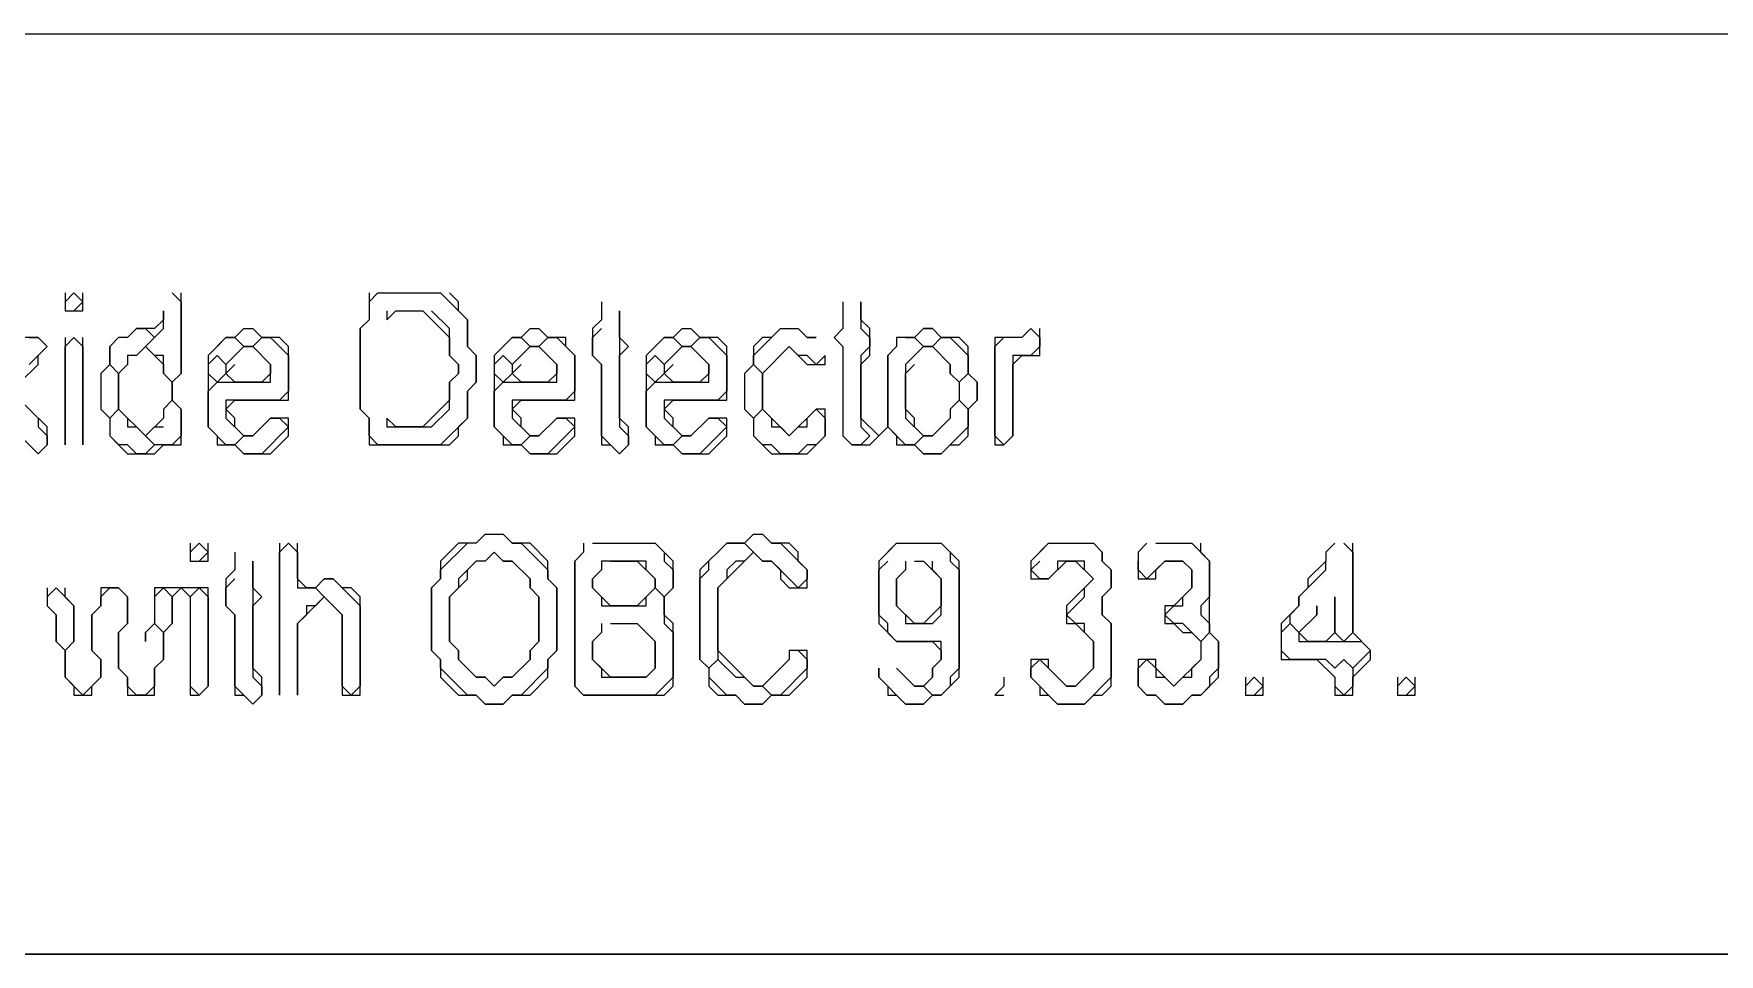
# Model space of a CAD drawing. Header units: metres. Extents: x 29 to 985, y 15 to 633.
# Drawn here: x 283.43 to 320.39, y 35.69 to 55.88 of the extents above; entities that cross this region are included whole.
import ezdxf

# ---------------------------------------------------------------- set-up
doc = ezdxf.new("R2010")
doc.units = ezdxf.units.M
doc.layers.add('ORIGINAL_DRAWING', color=8, linetype='CONTINUOUS')

msp = doc.modelspace()

# ---------------------------------------------------------------- linework, layer by layer
at = {"layer": 'ORIGINAL_DRAWING'}
for points in [[(241.176, 55.686), (241.373, 55.882), (352.353, 55.882), (352.549, 55.686), (352.549, 35.882), (352.353, 35.686), (241.373, 35.686), (241.176, 35.882)], [(241.176, 55.882), (241.176, 35.686), (352.549, 35.686), (352.549, 55.882)], [(284.118, 50), (284.314, 50.196), (284.51, 50), (284.314, 49.804)], [(284.118, 50.196), (284.118, 49.804), (284.51, 49.804), (284.51, 50.196)], [(286.471, 50.196), (286.667, 50), (286.667, 48.431), (286.471, 48.235), (286.275, 48.431), (286.275, 48.824), (286.078, 48.824), (285.882, 49.02), (286.275, 49.412), (286.275, 49.804), (286.275, 49.608), (286.078, 49.412), (285.686, 49.412), (285.49, 49.216), (285.294, 49.216), (285.098, 49.02), (285.098, 48.627), (284.902, 48.431), (284.902, 47.647), (285.098, 47.451), (285.098, 47.059), (285.49, 46.667), (286.078, 46.667), (286.275, 46.863), (286.667, 46.863), (286.667, 47.647), (286.471, 47.843), (286.471, 48.235), (286.667, 48.431), (286.667, 50.196)], [(290.784, 50), (290.98, 50.196), (292.353, 50.196), (292.941, 49.608), (292.941, 49.02), (293.137, 48.824), (293.137, 48.235), (292.941, 48.039), (292.941, 47.451), (292.353, 46.863), (290.98, 46.863), (290.784, 47.059), (290.784, 47.451), (290.588, 47.647), (290.588, 49.412), (290.784, 49.608)], [(290.784, 50.196), (290.784, 49.608), (290.588, 49.412), (290.588, 47.647), (290.784, 47.451), (290.784, 46.863), (292.549, 46.863), (292.745, 47.059), (292.745, 47.255), (292.941, 47.451), (292.941, 48.039), (293.137, 48.235), (293.137, 48.824), (292.941, 49.02), (292.941, 49.608), (292.745, 49.804), (292.745, 50), (292.549, 50.196)], [(295.882, 50), (295.882, 49.608), (295.686, 49.412), (295.686, 48.824), (295.882, 48.627), (295.882, 46.863), (296.078, 46.863), (296.275, 46.667), (296.471, 46.863), (296.471, 47.255), (296.275, 47.451), (296.275, 48.824), (296.471, 49.02), (296.275, 49.216), (296.275, 49.804), (296.275, 47.255), (296.471, 47.059), (296.471, 46.863), (296.275, 46.667), (295.882, 47.059), (295.882, 48.627), (295.686, 48.824), (295.686, 49.216), (295.882, 49.412)], [(301.176, 50), (301.176, 49.412), (300.98, 49.216), (301.176, 49.02), (301.176, 47.059), (301.373, 46.863), (301.765, 46.863), (302.157, 47.255), (302.353, 47.059), (302.353, 46.863), (302.745, 46.863), (302.941, 46.667), (303.333, 46.667), (303.529, 46.863), (303.725, 46.863), (303.922, 47.059), (303.922, 47.647), (304.118, 47.843), (304.118, 48.235), (303.922, 48.431), (303.922, 49.02), (303.725, 49.216), (303.333, 49.216), (303.137, 49.412), (302.941, 49.412), (302.745, 49.216), (302.353, 49.216), (302.353, 49.02), (302.157, 48.824), (302.157, 47.255), (301.961, 47.059), (301.569, 47.451), (301.569, 48.627), (301.765, 48.824), (301.765, 49.412), (301.569, 49.608), (301.569, 50), (301.569, 49.412), (301.765, 49.216), (301.765, 49.02), (301.569, 48.824), (301.569, 47.255), (301.765, 47.059), (301.569, 46.863), (301.373, 46.863), (301.176, 47.059)], [(291.176, 49.804), (291.176, 49.608), (291.373, 49.804), (291.961, 49.804), (292.549, 49.216), (292.549, 48.824), (292.745, 48.627), (292.745, 48.431), (292.549, 48.235), (292.549, 47.843), (291.961, 47.255), (291.373, 47.255), (291.176, 47.451), (291.176, 47.255), (292.157, 47.255), (292.549, 47.647), (292.549, 48.235), (292.745, 48.431), (292.745, 48.627), (292.549, 48.824), (292.549, 49.412), (292.157, 49.804)], [(283.137, 48.235), (283.529, 48.627), (283.529, 48.824), (283.725, 49.02), (283.529, 49.216), (283.137, 49.216)], [(283.333, 49.216), (283.529, 49.216), (283.725, 49.02), (283.333, 48.627)], [(284.118, 49.216), (284.118, 46.863), (284.118, 49.02), (284.314, 49.216), (284.51, 49.02), (284.51, 46.863), (284.51, 49.216)], [(285.49, 49.216), (285.686, 49.412), (285.882, 49.412), (286.078, 49.216), (285.686, 48.824), (285.49, 48.824), (285.49, 48.627), (285.294, 48.431), (285.098, 48.627), (285.098, 49.02), (285.294, 49.216)], [(288.039, 49.412), (287.843, 49.216), (287.647, 49.216), (287.255, 48.824), (287.255, 47.255), (287.451, 47.059), (287.451, 46.863), (287.843, 46.863), (288.039, 46.667), (288.627, 46.667), (289.02, 47.059), (289.02, 47.451), (288.627, 47.451), (288.235, 47.059), (288.039, 47.059), (287.843, 47.255), (287.843, 47.451), (287.647, 47.647), (287.843, 47.843), (289.02, 47.843), (289.02, 49.02), (288.824, 49.216), (288.431, 49.216), (288.235, 49.412)], [(288.235, 49.02), (288.431, 49.216), (288.627, 49.216), (289.02, 48.824), (289.02, 48.039), (288.824, 47.843), (287.647, 47.843), (287.647, 47.451), (288.039, 47.059), (287.843, 46.863), (287.647, 46.863), (287.255, 47.255), (287.255, 48.039), (287.451, 48.235), (288.627, 48.235), (288.627, 48.627)], [(287.451, 49.02), (287.647, 49.216), (287.843, 49.216), (288.039, 49.02), (287.647, 48.627), (287.451, 48.824)], [(287.843, 49.216), (288.039, 49.412), (288.235, 49.412), (288.431, 49.216), (288.235, 49.02), (288.039, 49.02)], [(294.314, 49.412), (294.118, 49.216), (293.922, 49.216), (293.529, 48.824), (293.529, 47.255), (293.725, 47.059), (293.725, 46.863), (294.118, 46.863), (294.314, 46.667), (294.902, 46.667), (295.294, 47.059), (295.294, 47.451), (294.902, 47.451), (294.51, 47.059), (294.314, 47.059), (294.118, 47.255), (294.118, 47.451), (293.922, 47.647), (294.118, 47.843), (295.294, 47.843), (295.294, 48.824), (295.098, 49.02), (295.098, 49.216), (294.706, 49.216), (294.51, 49.412)], [(294.51, 49.02), (294.706, 49.216), (294.902, 49.216), (295.294, 48.824), (295.294, 48.039), (295.098, 47.843), (293.922, 47.843), (293.922, 47.451), (294.314, 47.059), (294.118, 46.863), (293.922, 46.863), (293.529, 47.255), (293.529, 48.039), (293.725, 48.235), (294.902, 48.235), (294.902, 48.627)], [(293.725, 49.02), (293.922, 49.216), (294.118, 49.216), (294.314, 49.02), (293.922, 48.627), (293.725, 48.824)], [(294.118, 49.216), (294.314, 49.412), (294.51, 49.412), (294.706, 49.216), (294.51, 49.02), (294.314, 49.02)], [(297.647, 49.412), (297.451, 49.216), (297.255, 49.216), (296.863, 48.824), (296.863, 47.255), (297.059, 47.059), (297.059, 46.863), (297.451, 46.863), (297.647, 46.667), (298.235, 46.667), (298.627, 47.059), (298.627, 47.451), (298.235, 47.451), (297.843, 47.059), (297.647, 47.059), (297.451, 47.255), (297.451, 47.451), (297.255, 47.647), (297.451, 47.843), (298.627, 47.843), (298.627, 49.02), (298.431, 49.216), (298.039, 49.216), (297.843, 49.412)], [(297.843, 49.02), (298.039, 49.216), (298.235, 49.216), (298.627, 48.824), (298.627, 48.039), (298.431, 47.843), (297.255, 47.843), (297.255, 47.451), (297.647, 47.059), (297.451, 46.863), (297.255, 46.863), (296.863, 47.255), (296.863, 48.039), (297.059, 48.235), (298.235, 48.235), (298.235, 48.627)], [(297.059, 49.02), (297.255, 49.216), (297.451, 49.216), (297.647, 49.02), (297.255, 48.627), (297.059, 48.824)], [(297.451, 49.216), (297.647, 49.412), (297.843, 49.412), (298.039, 49.216), (297.843, 49.02), (297.647, 49.02)], [(299.804, 49.412), (299.608, 49.216), (299.412, 49.216), (299.216, 49.02), (299.216, 48.627), (299.02, 48.431), (299.02, 47.647), (299.216, 47.451), (299.216, 47.059), (299.608, 46.667), (300.392, 46.667), (300.784, 47.059), (300.784, 47.647), (300.588, 47.647), (300, 47.059), (299.412, 47.647), (299.412, 48.431), (300, 49.02), (300.392, 48.627), (300.784, 48.627), (300.784, 48.824), (300.588, 48.627), (300.392, 48.824), (300.196, 48.824), (300, 49.02), (299.412, 48.431), (299.216, 48.627), (299.216, 48.824), (299.804, 49.412), (300.196, 49.412), (300.392, 49.216), (300.588, 49.216), (300.392, 49.216), (300.196, 49.412)], [(302.549, 49.216), (302.745, 49.216), (302.941, 49.02), (302.549, 48.627), (302.549, 47.451), (302.941, 47.059), (302.745, 46.863), (302.549, 46.863), (302.157, 47.255), (302.157, 48.824)], [(302.745, 49.216), (302.941, 49.412), (303.137, 49.412), (303.333, 49.216), (303.137, 49.02), (302.941, 49.02)], [(303.137, 49.02), (303.333, 49.216), (303.529, 49.216), (303.922, 48.824), (303.922, 48.431), (303.725, 48.235), (303.529, 48.431), (303.529, 48.627)], [(305.098, 49.216), (305.294, 49.412), (305.49, 49.216), (305.49, 49.02), (305.294, 48.824), (304.902, 48.824), (304.902, 47.059), (304.706, 46.863), (304.51, 47.059), (304.51, 49.02), (304.706, 49.216)], [(305.294, 49.412), (305.098, 49.216), (304.51, 49.216), (304.51, 46.863), (304.706, 46.863), (304.902, 47.059), (304.902, 48.627), (305.098, 48.824), (305.49, 48.824), (305.49, 49.412)], [(285.882, 49.02), (286.275, 48.627), (286.275, 48.431), (286.471, 48.235), (286.471, 47.843), (286.275, 47.647), (286.275, 47.451), (285.882, 47.059), (285.294, 47.647), (285.294, 48.431)], [(287.255, 48.627), (287.451, 48.824), (287.647, 48.627), (287.647, 48.431), (287.451, 48.235), (287.255, 48.431)], [(287.843, 48.824), (288.039, 49.02), (288.235, 49.02), (288.627, 48.627), (288.627, 48.431), (288.431, 48.235), (287.843, 48.235), (287.647, 48.431), (287.843, 48.627)], [(293.529, 48.627), (293.725, 48.824), (293.922, 48.627), (293.922, 48.431), (293.725, 48.235), (293.529, 48.431)], [(294.118, 48.824), (294.314, 49.02), (294.51, 49.02), (294.902, 48.627), (294.902, 48.431), (294.706, 48.235), (294.118, 48.235), (293.922, 48.431), (294.118, 48.627)], [(296.863, 48.627), (297.059, 48.824), (297.255, 48.627), (297.255, 48.431), (297.059, 48.235), (296.863, 48.431)], [(297.451, 48.824), (297.647, 49.02), (297.843, 49.02), (298.235, 48.627), (298.235, 48.431), (298.039, 48.235), (297.451, 48.235), (297.255, 48.431), (297.451, 48.627)], [(302.745, 48.824), (302.941, 49.02), (303.137, 49.02), (303.529, 48.627), (303.529, 48.431), (303.725, 48.235), (303.725, 47.843), (303.529, 47.647), (303.529, 47.451), (303.137, 47.059), (302.941, 47.059), (302.745, 47.255), (302.745, 47.451), (302.549, 47.647), (302.549, 48.431), (302.745, 48.627)], [(284.902, 48.431), (285.098, 48.627), (285.294, 48.431), (285.294, 47.647), (285.098, 47.451), (284.902, 47.647)], [(299.02, 48.431), (299.216, 48.627), (299.412, 48.431), (299.412, 47.647), (299.216, 47.451), (299.02, 47.647)], [(303.725, 48.235), (303.922, 48.431), (304.118, 48.235), (304.118, 47.843), (303.922, 47.647), (303.725, 47.843)], [(283.137, 47.843), (283.529, 47.451), (283.529, 47.255), (283.725, 47.059), (283.725, 46.863), (283.529, 46.667), (283.137, 47.059)], [(286.275, 47.647), (286.471, 47.843), (286.667, 47.647), (286.667, 47.059), (286.471, 46.863), (286.078, 46.863), (285.882, 47.059), (286.078, 47.255), (286.275, 47.255)], [(303.529, 47.647), (303.725, 47.843), (303.922, 47.647), (303.922, 47.255), (303.333, 46.667), (302.941, 46.667), (302.745, 46.863), (302.941, 47.059), (303.137, 47.059), (303.529, 47.451)], [(283.137, 47.059), (283.529, 46.667), (283.725, 46.863), (283.725, 47.255), (283.333, 47.647)], [(285.098, 47.451), (285.294, 47.647), (285.49, 47.451), (285.49, 47.255), (285.686, 47.255), (286.078, 46.863), (285.882, 46.667), (285.686, 46.667), (285.49, 46.863), (285.294, 46.863), (285.098, 47.059)], [(288.627, 47.451), (288.824, 47.451), (289.02, 47.255), (288.431, 46.667), (288.039, 46.667), (287.843, 46.863), (288.039, 47.059), (288.235, 47.059)], [(294.902, 47.451), (295.098, 47.451), (295.294, 47.255), (294.706, 46.667), (294.314, 46.667), (294.118, 46.863), (294.314, 47.059), (294.51, 47.059)], [(298.235, 47.451), (298.431, 47.451), (298.627, 47.255), (298.039, 46.667), (297.647, 46.667), (297.451, 46.863), (297.647, 47.059), (297.843, 47.059)], [(299.216, 47.451), (299.412, 47.647), (299.608, 47.451), (299.608, 47.255), (299.804, 47.255), (300, 47.059), (300.196, 47.255), (300.392, 47.255), (300.392, 47.451), (300.588, 47.647), (300.784, 47.451), (300.784, 47.059), (300.588, 46.863), (300.392, 46.863), (300.196, 46.667), (299.804, 46.667), (299.608, 46.863), (299.412, 46.863), (299.216, 47.059)], [(293.137, 44.706), (293.333, 44.902), (293.725, 44.902), (293.922, 44.706), (294.118, 44.706), (294.706, 44.118), (294.706, 43.922), (294.902, 43.725), (294.902, 42.353), (294.706, 42.157), (294.706, 41.961), (294.118, 41.373), (293.922, 41.373), (293.725, 41.176), (293.333, 41.176), (293.137, 41.373), (292.941, 41.373), (292.353, 41.961), (292.353, 42.157), (292.157, 42.353), (292.157, 43.725), (292.353, 43.922), (292.353, 44.118), (292.941, 44.706)], [(293.333, 44.902), (293.137, 44.706), (292.745, 44.706), (292.353, 44.314), (292.353, 43.922), (292.157, 43.725), (292.157, 42.353), (292.353, 42.157), (292.353, 41.765), (292.745, 41.373), (293.137, 41.373), (293.333, 41.176), (293.725, 41.176), (293.922, 41.373), (294.314, 41.373), (294.706, 41.765), (294.706, 42.157), (294.902, 42.353), (294.902, 43.725), (294.706, 43.922), (294.706, 44.314), (294.314, 44.706), (293.922, 44.706), (293.725, 44.902)], [(299.216, 44.902), (299.02, 44.706), (298.627, 44.706), (298.039, 44.118), (298.039, 42.157), (298.235, 41.961), (298.235, 41.569), (298.431, 41.373), (298.824, 41.373), (299.02, 41.176), (299.412, 41.176), (299.608, 41.373), (300, 41.373), (300.392, 41.765), (300.392, 42.353), (300, 42.353), (300, 42.157), (299.412, 41.569), (299.216, 41.569), (298.431, 42.353), (298.431, 43.725), (299.216, 44.51), (299.412, 44.314), (299.608, 44.314), (299.804, 44.118), (299.804, 43.922), (300, 43.725), (300.392, 43.725), (300.392, 44.118), (300.196, 44.314), (300.196, 44.51), (300, 44.706), (299.608, 44.706), (299.412, 44.902)], [(299.02, 44.706), (299.216, 44.902), (299.412, 44.902), (299.608, 44.706), (299.804, 44.706), (300.392, 44.118), (300.392, 43.922), (300.196, 43.725), (299.608, 44.314), (299.412, 44.314)], [(286.863, 44.51), (287.059, 44.706), (287.255, 44.51), (287.059, 44.314)], [(286.863, 44.706), (286.863, 44.314), (287.255, 44.314), (287.255, 44.706)], [(287.843, 44.51), (287.843, 44.118), (287.647, 43.922), (287.647, 43.333), (287.843, 43.137), (287.843, 41.373), (288.039, 41.373), (288.235, 41.176), (288.431, 41.373), (288.431, 41.765), (288.235, 41.961), (288.235, 43.333), (288.431, 43.529), (288.235, 43.725), (288.235, 44.314), (288.235, 41.765), (288.431, 41.569), (288.431, 41.373), (288.235, 41.176), (287.843, 41.569), (287.843, 43.137), (287.647, 43.333), (287.647, 43.725), (287.843, 43.922)], [(288.824, 44.706), (288.824, 41.373), (288.824, 44.51), (289.02, 44.706), (289.216, 44.51), (289.216, 43.725), (289.608, 43.725), (289.804, 43.529), (289.608, 43.333), (289.412, 43.333), (289.412, 43.137), (289.216, 42.941), (289.216, 41.373), (289.216, 42.941), (289.804, 43.529), (290.196, 43.137), (290.196, 41.373), (290.588, 41.373), (290.588, 43.529), (290.392, 43.725), (290.196, 43.725), (290, 43.922), (289.804, 43.922), (289.608, 43.725), (289.412, 43.725), (289.216, 43.922), (289.216, 44.706)], [(293.333, 44.314), (293.529, 44.51), (293.725, 44.314), (293.922, 44.314), (294.314, 43.922), (294.314, 43.725), (294.51, 43.529), (294.51, 42.549), (294.314, 42.353), (294.314, 42.157), (293.922, 41.765), (293.725, 41.765), (293.529, 41.569), (293.333, 41.765), (293.137, 41.765), (292.745, 42.157), (292.745, 42.353), (292.549, 42.549), (292.549, 43.529), (292.941, 43.922), (292.941, 44.118), (293.137, 44.314)], [(293.529, 44.51), (293.333, 44.314), (293.137, 44.314), (292.745, 43.922), (292.745, 43.725), (292.549, 43.529), (292.549, 42.549), (292.745, 42.353), (292.745, 42.157), (293.137, 41.765), (293.333, 41.765), (293.529, 41.569), (293.725, 41.765), (293.922, 41.765), (294.314, 42.157), (294.314, 42.353), (294.51, 42.549), (294.51, 43.529), (294.314, 43.725), (294.314, 43.922), (293.922, 44.314), (293.725, 44.314)], [(295.686, 44.706), (297.059, 44.706), (297.255, 44.51), (297.255, 44.314), (297.451, 44.118), (297.451, 43.725), (297.255, 43.529), (297.059, 43.725), (297.059, 43.922), (296.863, 44.118), (296.863, 44.314), (295.882, 44.314), (295.882, 44.118), (295.686, 43.922), (295.686, 43.725), (295.882, 43.529), (295.882, 43.333), (296.863, 43.333), (296.863, 43.529), (297.059, 43.725), (297.255, 43.529), (297.255, 42.941), (297.451, 42.745), (297.451, 41.765), (297.059, 41.373), (295.49, 41.373), (295.294, 41.569), (295.294, 44.314)], [(295.49, 44.706), (295.49, 44.51), (295.294, 44.314), (295.294, 41.569), (295.49, 41.373), (297.255, 41.373), (297.451, 41.569), (297.451, 42.941), (297.255, 43.137), (297.255, 43.529), (297.451, 43.725), (297.451, 44.314), (297.059, 44.706)], [(298.627, 44.706), (299.02, 44.706), (299.216, 44.51), (299.02, 44.314), (298.824, 44.314), (298.627, 44.118), (298.627, 43.922), (298.431, 43.725), (298.431, 42.157), (298.235, 41.961), (298.039, 42.157), (298.039, 43.922), (298.235, 44.118), (298.235, 44.314)], [(302.157, 44.51), (302.353, 44.706), (303.333, 44.706), (303.529, 44.51), (303.529, 44.314), (303.725, 44.118), (303.725, 41.961), (303.529, 41.765), (303.529, 41.569), (303.333, 41.373), (303.137, 41.373), (302.941, 41.569), (303.137, 41.765), (303.137, 41.961), (303.333, 42.157), (303.333, 42.549), (302.353, 42.549), (302.157, 42.745), (302.157, 42.941), (301.961, 43.137), (301.961, 44.118), (302.157, 44.314)], [(302.353, 44.706), (301.961, 44.314), (301.961, 42.941), (302.353, 42.549), (303.137, 42.549), (303.333, 42.353), (303.333, 42.157), (303.137, 41.961), (303.137, 41.765), (302.941, 41.569), (302.745, 41.569), (302.353, 41.961), (302.745, 41.569), (302.941, 41.569), (303.137, 41.373), (302.941, 41.176), (302.549, 41.176), (301.961, 41.765), (301.961, 41.961), (301.961, 41.765), (302.157, 41.569), (302.157, 41.373), (302.353, 41.373), (302.549, 41.176), (302.941, 41.176), (303.137, 41.373), (303.333, 41.373), (303.725, 41.765), (303.725, 44.314), (303.333, 44.706)], [(305.49, 44.51), (305.686, 44.706), (306.667, 44.706), (306.863, 44.51), (306.863, 44.314), (307.059, 44.118), (307.059, 43.725), (306.863, 43.529), (306.863, 43.137), (307.059, 42.941), (307.059, 41.765), (306.471, 41.176), (305.882, 41.176), (305.294, 41.765), (305.294, 41.961), (305.49, 42.157), (306.078, 41.569), (306.275, 41.569), (306.667, 41.961), (306.667, 42.549), (306.471, 42.745), (306.471, 42.941), (306.275, 42.941), (306.078, 43.137), (306.471, 43.529), (306.471, 43.725), (306.667, 43.922), (306.471, 44.118), (306.471, 44.314), (305.882, 44.314), (305.882, 44.118), (305.686, 43.922), (305.49, 43.922), (305.294, 44.118), (305.49, 44.314)], [(305.686, 44.706), (305.294, 44.314), (305.294, 43.922), (305.686, 43.922), (306.078, 44.314), (306.275, 44.314), (306.667, 43.922), (306.078, 43.333), (306.078, 42.941), (306.275, 42.941), (306.667, 42.549), (306.667, 41.961), (306.275, 41.569), (306.078, 41.569), (305.686, 41.961), (305.686, 42.157), (305.294, 42.157), (305.294, 41.765), (305.49, 41.569), (305.49, 41.373), (305.686, 41.373), (305.882, 41.176), (306.471, 41.176), (306.667, 41.373), (306.863, 41.373), (307.059, 41.569), (307.059, 42.941), (306.863, 43.137), (306.863, 43.529), (307.059, 43.725), (307.059, 44.118), (306.863, 44.314), (306.863, 44.51), (306.667, 44.706)], [(308.039, 44.706), (308.824, 44.706), (309.216, 44.314), (309.216, 43.529), (309.02, 43.333), (309.02, 43.137), (309.216, 42.941), (309.216, 42.745), (309.02, 42.549), (308.627, 42.941), (308.431, 42.941), (308.235, 43.137), (308.431, 43.333), (308.627, 43.333), (308.627, 43.529), (308.824, 43.725), (308.824, 44.118), (308.627, 44.314), (308.235, 44.314), (307.843, 43.922), (307.647, 44.118), (307.647, 44.314)], [(307.843, 44.706), (307.647, 44.51), (307.647, 43.922), (308.039, 43.922), (308.039, 44.118), (308.235, 44.314), (308.627, 44.314), (308.824, 44.118), (308.824, 43.725), (308.431, 43.333), (308.235, 43.333), (308.235, 42.941), (308.431, 42.941), (308.627, 42.745), (308.824, 42.745), (309.02, 42.549), (309.02, 42.157), (308.431, 41.569), (308.039, 41.961), (308.039, 42.157), (307.647, 42.157), (307.647, 41.569), (307.843, 41.373), (308.039, 41.373), (308.235, 41.176), (308.627, 41.176), (308.824, 41.373), (309.02, 41.373), (309.412, 41.765), (309.412, 42.549), (309.216, 42.745), (309.216, 44.314), (309.02, 44.51), (309.02, 44.706)], [(311.961, 44.706), (311.765, 44.51), (311.765, 44.314), (311.373, 43.922), (311.373, 43.725), (311.176, 43.529), (311.176, 43.333), (310.784, 42.941), (310.784, 42.157), (311.569, 42.157), (311.961, 41.765), (311.961, 41.373), (312.353, 41.373), (312.353, 41.765), (312.745, 42.157), (312.745, 42.353), (312.353, 42.745), (312.353, 44.706)], [(312.157, 44.706), (312.353, 44.51), (312.353, 42.745), (312.157, 42.549), (311.961, 42.745), (311.961, 43.529), (311.961, 42.745), (311.765, 42.549), (311.373, 42.549), (311.176, 42.745), (311.569, 43.137), (311.569, 43.333), (311.569, 43.137), (311.176, 42.745), (310.98, 42.941), (310.98, 43.137), (311.176, 43.333), (311.176, 43.529), (311.765, 44.118), (311.765, 44.314)], [(296.078, 44.314), (296.667, 44.314), (297.059, 43.922), (297.059, 43.725), (296.667, 43.333), (296.078, 43.333), (295.686, 43.725), (295.686, 43.922)], [(302.745, 44.314), (302.941, 44.314), (303.333, 43.922), (303.333, 43.333), (302.941, 42.941), (302.745, 42.941), (302.353, 43.333), (302.353, 43.922)], [(302.549, 44.314), (302.549, 44.118), (302.353, 43.922), (302.353, 43.333), (302.549, 43.137), (302.549, 42.941), (303.137, 42.941), (303.333, 43.137), (303.333, 43.922), (303.137, 44.118), (303.137, 44.314)], [(283.725, 43.529), (283.922, 43.725), (284.314, 43.333), (284.314, 42.549), (284.118, 42.353), (283.922, 42.549), (283.922, 43.137), (283.725, 43.333)], [(283.725, 43.725), (283.725, 43.333), (283.922, 43.137), (283.922, 42.549), (284.118, 42.353), (284.118, 41.765), (284.314, 41.569), (284.314, 41.373), (284.706, 41.373), (284.706, 41.569), (284.902, 41.765), (284.902, 42.157), (284.706, 42.353), (284.706, 43.137), (284.902, 43.333), (284.902, 43.529), (285.098, 43.725), (285.294, 43.725), (285.49, 43.529), (285.49, 42.941), (285.294, 42.745), (285.294, 41.961), (285.49, 41.765), (285.49, 41.373), (286.078, 41.373), (286.078, 41.961), (286.275, 42.157), (286.275, 42.745), (286.471, 42.941), (286.471, 43.529), (286.667, 43.725), (286.863, 43.529), (286.863, 41.373), (287.059, 41.373), (287.255, 41.569), (287.255, 43.725), (286.078, 43.725), (286.078, 42.941), (285.882, 42.745), (285.882, 42.549), (285.882, 42.745), (286.078, 42.941), (286.275, 42.745), (286.275, 42.157), (286.078, 41.961), (286.078, 41.569), (285.882, 41.373), (285.686, 41.373), (285.49, 41.569), (285.49, 41.765), (285.294, 41.961), (285.294, 42.745), (285.49, 42.941), (285.49, 43.529), (285.294, 43.725), (284.902, 43.725), (284.902, 43.333), (284.706, 43.137), (284.706, 42.353), (284.902, 42.157), (284.902, 41.765), (284.51, 41.373), (284.118, 41.765), (284.118, 42.353), (284.314, 42.549), (284.314, 43.333), (284.118, 43.529), (284.118, 43.725)], [(286.078, 43.529), (286.275, 43.725), (286.471, 43.529), (286.471, 42.941), (286.275, 42.745), (286.078, 42.941)], [(286.863, 43.529), (287.059, 43.725), (287.255, 43.529), (287.255, 41.569), (287.059, 41.373), (286.863, 41.569)], [(289.608, 43.725), (289.804, 43.922), (290, 43.922), (290.588, 43.333), (290.588, 41.569), (290.392, 41.373), (290.196, 41.569), (290.196, 43.137)], [(296.078, 42.941), (296.667, 42.941), (297.059, 42.549), (297.059, 41.961), (296.863, 41.765), (296.078, 41.765), (295.686, 42.157), (295.686, 42.549)], [(295.882, 42.941), (295.882, 42.745), (295.686, 42.549), (295.686, 42.157), (295.882, 41.961), (295.882, 41.765), (296.863, 41.765), (297.059, 41.961), (297.059, 42.549), (296.667, 42.941)], [(310.784, 42.745), (310.98, 42.941), (311.176, 42.745), (311.176, 42.549), (312.549, 42.549), (312.745, 42.353), (312.353, 41.961), (312.157, 42.157), (311.961, 41.961), (311.765, 42.157), (310.98, 42.157), (310.784, 42.353)], [(309.02, 42.549), (309.216, 42.745), (309.412, 42.549), (309.412, 41.961), (309.216, 41.765), (309.216, 41.569), (309.02, 41.373), (308.824, 41.373), (308.627, 41.176), (308.235, 41.176), (308.039, 41.373), (307.843, 41.373), (307.647, 41.569), (307.647, 41.961), (307.843, 42.157), (308.039, 41.961), (308.039, 41.765), (308.235, 41.765), (308.431, 41.569), (308.627, 41.765), (308.824, 41.765), (308.824, 41.961), (309.02, 42.157)], [(298.235, 41.961), (298.431, 42.157), (298.824, 41.765), (299.02, 41.765), (299.216, 41.569), (299.412, 41.569), (299.608, 41.373), (299.412, 41.176), (299.02, 41.176), (298.824, 41.373), (298.627, 41.373), (298.235, 41.765)], [(300.196, 42.353), (300.392, 42.157), (300.392, 41.961), (299.804, 41.373), (299.608, 41.373), (299.412, 41.569)], [(311.961, 41.961), (312.157, 42.157), (312.353, 41.961), (312.353, 41.569), (312.157, 41.373), (311.961, 41.569)], [(304.706, 41.765), (304.706, 41.569), (304.51, 41.373), (304.706, 41.373)], [(310, 41.569), (310.196, 41.765), (310.392, 41.569), (310.196, 41.373)], [(310, 41.765), (310, 41.373), (310.392, 41.373), (310.392, 41.765)], [(313.333, 41.569), (313.529, 41.765), (313.725, 41.569), (313.529, 41.373)], [(313.333, 41.765), (313.333, 41.373), (313.725, 41.373), (313.725, 41.765)]]:
    msp.add_lwpolyline(points, dxfattribs=at)

doc.saveas('drawing.dxf')
